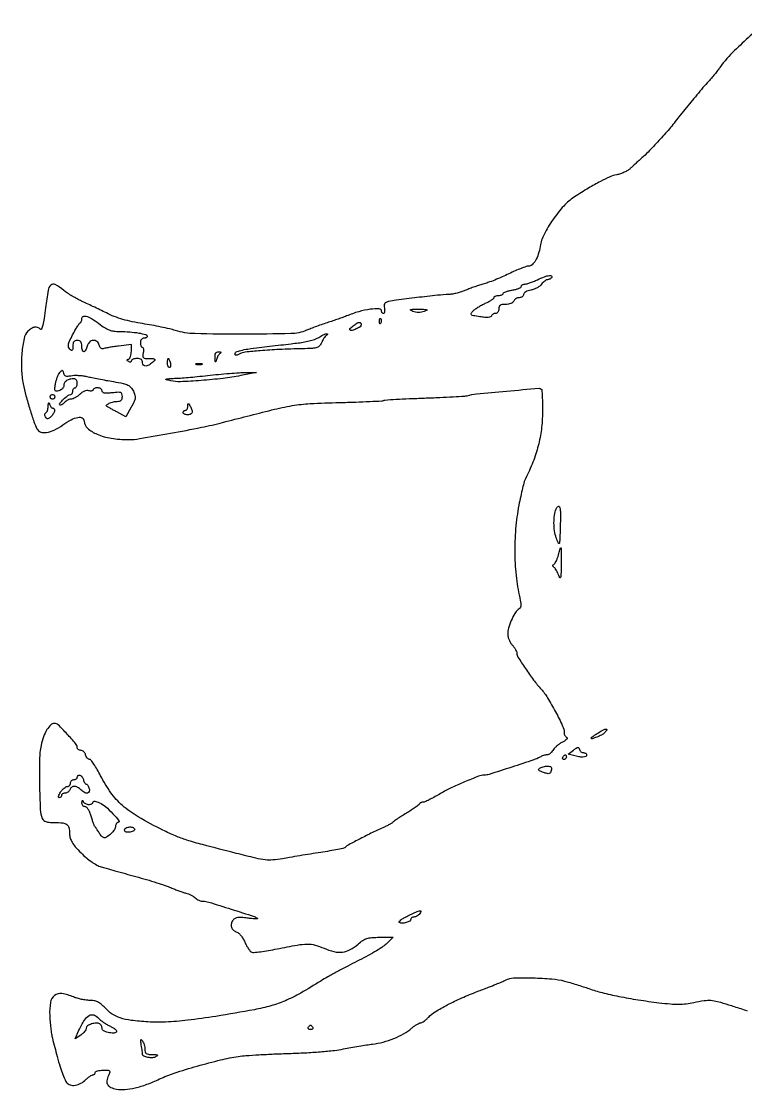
# Model space of a CAD drawing. Extents: x 0 to 643, y 0 to 622.
# Drawn here: x 0.2 to 321.5, y 0.4 to 474.7 of the extents above; entities that cross this region are included whole.
import ezdxf

# ---------------------------------------------------------------- set-up
doc = ezdxf.new("R2010")
doc.units = 0

msp = doc.modelspace()

# ---------------------------------------------------------------- linework, layer by layer
msp.add_lwpolyline([(330.581624, 474.5338, 0.008441), (316.635836, 461.761617, 0.049928), (310.171308, 454.280662, -0.011109), (309.109146, 452.839336, -0.006522), (307.778255, 451.160653, -0.006521), (306.403084, 449.516117, -0.011041), (305.203739, 448.180126, 0.014119), (302.620744, 445.266969, 0.001807), (297.275029, 438.836585, 0.00169), (291.95643, 432.347019, 0.016171), (289.78836, 429.5, -0.02816), (287.740514, 426.940501, -0.003651), (283.026414, 421.761132, -0.003988), (278.239857, 416.660894, -0.022579), (275.548634, 414.082501, 0.002901), (274.256758, 412.938784, 0.002027), (272.812813, 411.63483, 0.002044), (271.438805, 410.37357, 0.00425), (270.379673, 409.376494, -0.054172), (269.255731, 408.51229, -0.02785), (267.688129, 407.672989, -0.027313), (265.960298, 406.980324, -0.036897), (264.331039, 406.559273, 0.058779), (261.380157, 405.657573, 0.017274), (257.105873, 403.600618, 0.014809), (251.839283, 400.636085, 0.008258), (245.598094, 396.733426, 0.063913), (240.855813, 392.714784, 0.033272), (236.011446, 386.645606, 0.033206), (232.102567, 380.135379, 0.079753), (230.363612, 374.801819, -0.036661), (229.543003, 371.285888, -0.0585), (228.287735, 368.470831, -0.076686), (226.763907, 366.622218, -0.184123), (225.131511, 366, 0.084823), (224.138539, 365.830325, 0.008886), (221.919114, 365.004405, 0.010808), (219.295604, 363.908654, 0.008462), (216.496521, 362.610739, -0.009386), (213.48803, 361.222466, -0.007759), (210.233353, 359.853893, -0.007849), (207.208332, 358.69161, -0.020753), (205, 357.985116, 0.010221), (203.021805, 357.39787, 0.00694), (200.79375, 356.652349, 0.006995), (198.66173, 355.87225, 0.013904), (197, 355.184207, -0.02701), (195.40528, 354.572341, -0.017377), (193.5, 354.029406, -0.017468), (191.593043, 353.62709, -0.031148), (190, 353.44999, 0.014151), (184.83471, 353.052831, 0.002877), (175.70956, 352.037687, 0.002078), (166.47789, 350.917978, 0.028517), (163.158535, 350.307523, 0.049437), (162.022091, 349.908475, 0.141719), (161.398082, 349.363332, 0.141636), (161.161235, 348.569031, 0.049358), (161.269863, 347.368636, -0.033521), (161.381038, 346.460889, -0.056472), (161.336633, 345.695787, -0.081265), (161.156989, 345.176355, -0.275588), (160.861328, 345, -0.11535), (160.532778, 345.076819, -0.100434), (160.253015, 345.29375, -0.093418), (160.065246, 345.618122, -0.084813), (160, 346, 0.407231), (158.958471, 347.066723, 0.039726), (154.99694, 346.846588, 0.036096), (149.871287, 345.769721, 0.02821), (144.5, 343.895951, -0.011576), (143.364607, 343.457005, -0.002335), (141.325, 342.733036, -0.002463), (138.943761, 341.913444, -0.002301), (136.5, 341.098296, 0.004457), (133.925381, 340.227145, 0.0035), (131.149605, 339.238426, 0.003539), (128.581293, 338.282654, 0.008691), (126.711422, 337.534241, -0.093825), (119.755564, 336.044376, -0.005669), (98.314864, 335.77504, -0.006776), (77.149878, 336.035949, -0.068921), (68.5, 337.462971, 0.017917), (65.937347, 338.159251, 0.006134), (62.178125, 338.988843, 0.006088), (58.003783, 339.803594, 0.006998), (54, 340.47681, -0.014239), (49.347933, 341.328473, -0.019231), (45.202078, 342.378258, -0.020792), (41.428999, 343.662362, -0.022956), (37.901129, 345.218891, 0.002258), (35.052428, 346.619318, 0.001766), (31.947845, 348.114628, 0.001785), (29.047982, 349.486044, 0.004367), (26.901129, 350.469206, -0.018685), (24.962997, 351.424827, -0.01177), (22.771215, 352.676816, -0.011815), (20.670839, 354.01173, -0.021177), (19.022156, 355.219206, 0.037604), (15.176185, 357.84648, 0.332803), (13.257797, 357.618257, 0.163136), (12.021365, 355.280048, 0.010345), (10.905218, 347.48966, -0.006569), (10.27432, 342.836092, -0.022288), (9.688527, 339.830016, -0.036524), (9.13308, 338.096262, -0.537614), (8.61034, 337.98966, 0.105792), (7.400809, 338.772803, 0.131943), (6.073993, 338.907846, 0.105433), (4.633835, 338.347555, 0.051114), (3.094142, 337.094142, 0.145846), (1.378363, 333.921451, 0.029333), (0.424747, 327.501016, 0.031137), (0.232126, 320.246951, 0.041198), (1.01013, 313.687384, 0.014799), (2.243785, 308.418554, 0.009552), (3.968263, 302.391953, 0.00871), (5.770538, 296.865081, 0.03971), (7.123631, 293.768993, 0.191238), (8.7915, 292.359921, 0.11897), (11.376919, 292.135079, 0.078344), (14.732115, 293.196718, 0.038828), (18.57078, 295.5, -0.030924), (22.301492, 297.81939, -0.078038), (25.308712, 298.878537, -0.16793), (27.203616, 298.59238, -0.27384), (28.033269, 297.25, 0.210369), (29.519015, 294.041786, 0.081312), (33.762948, 291.380233, 0.060714), (40.065348, 289.591174, 0.038848), (47.662668, 289, 0.041888), (52.724556, 289.424806, 0.003114), (66.3915, 291.822653, 0.004682), (80.105452, 294.449784, 0.01365), (89.5, 296.609207, -0.001858), (111.311932, 302.167483, -0.019088), (120.41465, 304.085119, -0.029079), (128.301718, 304.966727, -0.00723), (141.285125, 305.469638, 0.002162), (148.538563, 305.677005, 0.0034), (154.767216, 305.924445, 0.000913), (160.188185, 306.186649, 0.126523), (160.802492, 306.377933, -0.123413), (161.4135, 306.572302, -0.001022), (166.45516, 306.876983, -0.003567), (172.263351, 307.174506, -0.00228), (179.017366, 307.441332, 0.002003), (185.825105, 307.70651, 0.002946), (191.805101, 307.998746, 0.001386), (196.891218, 308.291483, 0.05462), (198, 308.481123, -0.044872), (202.079276, 309.260759, -0.002316), (215.437225, 310.527215, -0.000635), (229.884017, 311.81092, -0.222188), (230.88579, 311.445338, -0.18058), (231.129124, 310.909533, -0.004449), (231.293958, 308.16976, -0.00907), (231.40174, 304.910076, -0.005983), (231.41279, 301.160039, -0.029004), (230.900901, 293.532551, -0.0318), (229.511247, 286.251062, -0.031002), (227.170106, 279.045332, -0.025111), (223.807926, 271.642831, 0.053756), (223.336802, 270.42506, 0.005448), (222.565472, 267.41477, 0.006771), (221.731705, 263.795143, 0.005345), (220.924598, 259.857373, 0.027939), (219.496763, 249.393077, 0.023804), (219.138612, 238.256363, 0.024168), (219.835009, 227.35187, 0.032317), (221.577607, 217.593678, -0.034185), (221.829495, 216.152096, -0.081522), (221.766624, 215.070167, -0.102207), (221.381525, 214.217993, -0.077978), (220.657069, 213.491193, 0.102372), (219.105539, 211.776179, 0.032736), (217.552986, 208.688554, 0.033371), (216.376899, 205.296447, 0.066856), (216, 202.490305, 0.063203), (216.144922, 201.3484, 0.037084), (216.5875, 200.041858, 0.036514), (217.234288, 198.780267, 0.050867), (218, 197.769625, -0.028652), (218.765428, 196.847363, -0.029485), (219.4125, 195.852131, -0.030853), (219.866155, 194.926873, -0.098863), (220, 194.256569, 0.141027), (220.529022, 192.41827, 0.007837), (223.812522, 187.363551, 0.01316), (227.474048, 182.213832, 0.022711), (230.819275, 178.159111, -0.047393), (233.660319, 174.34736, -0.014741), (237.18984, 168.129908, -0.011313), (240.351377, 161.815723, -0.110847), (241, 158.925912, 0.06601), (241.093363, 158.221812, 0.064262), (241.367188, 157.559443, 0.069567), (241.772025, 157.037023, 0.112202), (242.25, 156.744531, -0.373739), (242.430936, 156.43557, -0.143349), (242.186833, 155.955381, -0.059541), (241.430844, 155.322752, -0.024774), (240.279644, 154.650848, 0.030706), (238.968677, 153.864714, 0.026375), (237.692475, 152.885857, 0.027243), (236.627546, 151.870635, 0.065951), (235.994461, 150.98965, -0.052729), (235.477431, 150.228625, -0.051245), (234.80815, 149.58446, -0.055614), (234.095015, 149.144516, -0.110863), (233.451247, 149, 0.051141), (232.760989, 148.929214, 0.024465), (231.897061, 148.705573, 0.023956), (231.009557, 148.38148, 0.031378), (230.236431, 147.997696, -0.050071), (227.524841, 146.775561, -0.002241), (217.766621, 143.553668, -0.001592), (207.723459, 140.322851, -0.077166), (205.643998, 140, 0.092508), (203.043861, 139.514779, 0.008013), (196.770587, 136.972647, 0.011524), (190.353347, 134.075412, 0.023726), (185.504695, 131.460665, -0.009205), (183.209093, 130.135283, -0.012114), (181.065317, 129.01657, -0.009642), (179.248364, 128.16682, -0.104926), (178.462179, 128, 0.056255), (177.941941, 127.941282, 0.056689), (177.449307, 127.768105, 0.06233), (177.056017, 127.512791, 0.118288), (176.833333, 127.210572, -0.132886), (176.48632, 126.766904, -0.006655), (174.982292, 125.67144, -0.010311), (173.131334, 124.417129, -0.007247), (171, 123.079533, 0.004528), (168.856631, 121.750576, 0.006348), (166.96875, 120.522396, 0.003953), (165.407485, 119.460296, 0.081473), (165, 119.066858, -0.09865), (164.612173, 118.717132, -0.008895), (163.471875, 118.065253, -0.011283), (162.068447, 117.33644, -0.008581), (160.5, 116.599486, 0.007876), (155.313276, 114.171367, 0.006672), (149.908416, 111.446703, 0.002752), (144.888823, 108.796453, 0.119118), (144, 108.003582, -0.187552), (143.505087, 107.668813, -0.003944), (140.5625, 107.023014, -0.008599), (137.060302, 106.346001, -0.005619), (133, 105.680248, 0.001519), (128.503768, 104.980825, 0.001224), (123.675, 104.20252, 0.001236), (119.218613, 103.461723, 0.003174), (116, 102.897469, -0.024556), (111.776553, 102.341905, -0.04942), (108.420134, 102.399198, -0.029339), (104.174993, 103.147533, -0.004086), (95.5, 105.282593, -0.001679), (80.575573, 109.138751, -0.0126), (73.561181, 111.166438, -0.023357), (68.53756, 113.019062, -0.015579), (62.964761, 115.582765, -0.016892), (52.074967, 121.476947, -0.0472), (45.036198, 126.546932, -0.057958), (39.910098, 132.200983, -0.037651), (35.329299, 139.75, 0.012353), (33.830173, 142.528059, 0.018464), (32.373174, 144.870313, 0.013753), (31.0763, 146.683428, 0.234773), (30.439252, 147, -0.14461), (29.939161, 147.147726, -0.07099), (29.433887, 147.5875, -0.061266), (28.999869, 148.235056, -0.053128), (28.710251, 149, 0.070024), (28.391003, 149.764455, 0.069688), (27.872748, 150.4125, 0.075597), (27.241886, 150.849832, 0.114309), (26.59362, 151, -0.076497), (25.981788, 151.094158, -0.087178), (25.456462, 151.367188, -0.097278), (25.09778, 151.773167, -0.125128), (24.960295, 152.25, 0.170033), (24.269451, 154.038587, 0.011025), (20.509452, 158.261366, 0.01021), (16.551752, 162.343209, 0.197619), (14.954886, 163, 0.191724), (13.237882, 162.316493, 0.066027), (11.52345, 160.201741, 0.052105), (10.016495, 157.043934, 0.034105), (8.928189, 153.15631, 0.046509), (8.244822, 147.070412, 0.009011), (8.235459, 135.993366, 0.006789), (8.57959, 124.807105, 0.08783), (9.484888, 120.75, 0.121179), (10.09471, 119.923958, 0.094325), (11.074679, 119.381471, 0.059554), (12.577316, 119.079181, 0.019067), (14.856989, 118.984687, -0.022666), (18.571483, 118.803941, -0.136692), (20.357579, 118.120116, -0.181985), (21.263007, 116.718103, -0.047012), (21.589196, 114, 0.06134), (21.887641, 111.998305, 0.067025), (22.660413, 110.192637, 0.046719), (24.124265, 108.191673, 0.014348), (26.687841, 105.460011, 0.020898), (29.018291, 103.303525, 0.024714), (31.398255, 101.473762, 0.027125), (33.655474, 100.084307, 0.053643), (35.598645, 99.284735, 0.002279), (37.799939, 98.655031, 0.000456), (41.732102, 97.553425, 0.000482), (46.311128, 96.279858, 0.00045), (51, 94.985147, -0.004908), (55.696097, 93.64326, -0.005127), (60.296875, 92.228137, -0.004937), (64.246314, 90.925788, -0.02246), (66.5, 90.043066, 0.009935), (68.227787, 89.315917, 0.007997), (70.112271, 88.601229, 0.008097), (71.874794, 87.996924, 0.020445), (73.180073, 87.631141, -0.034289), (74.315979, 87.278652, -0.025623), (75.513058, 86.743093, -0.026136), (76.593201, 86.118644, -0.052289), (77.358644, 85.498499, 0.056155), (78.078086, 84.924753, 0.038803), (79.001075, 84.440184, 0.039121), (79.974755, 84.109198, 0.06245), (80.845623, 84, -0.074901), (83.296091, 83.630846, -0.00221), (93.268805, 80.508024, -0.0016), (103.447385, 77.235352, -0.111101), (104.981868, 76.324732, -0.675371), (104.924547, 76.178719, -0.013805), (103.84602, 76.199114, -0.014156), (102.333633, 76.312491, -0.007187), (100.438485, 76.536221, 0.015106), (97.839813, 76.801357, 0.054004), (96.17297, 76.740596, 0.086555), (95.007648, 76.358273, 0.0974), (94.094742, 75.614157, 0.119224), (93.355979, 74.105639, 0.133349), (93.431951, 72.492636, 0.133201), (94.313566, 71.138278, 0.118838), (95.795991, 70.343099, -0.125757), (96.599363, 69.897957, -0.03655), (97.563059, 68.84581, -0.03423), (98.51315, 67.457205, -0.030707), (99.303687, 65.901763, 0.022791), (100.066251, 64.340702, 0.026564), (100.933355, 62.936173, 0.027016), (101.780698, 61.844888, 0.123154), (102.433647, 61.387089, 0.117329), (103.403239, 61.257548, 0.007218), (106.315457, 61.594556, 0.010405), (109.80318, 62.123293, 0.007502), (113.670903, 62.852165, -0.00611), (122.615011, 64.563472, -0.041089), (127.109894, 64.9904, -0.070532), (130.529435, 64.549367, -0.038926), (134.5, 63.113884, 0.048321), (138.86569, 61.627517, 0.088334), (142.610294, 61.419935, 0.09263), (146.07618, 62.513224, 0.057623), (149.591691, 64.946362, -0.029765), (151.728309, 66.608098, -0.073129), (153.510283, 67.481033, -0.06124), (155.652968, 67.886863, -0.016216), (159.140551, 68), (165.211511, 68), (161.991652, 64.992202, -0.042714), (160.136157, 63.534269, -0.010858), (156.887082, 61.50227, -0.01099), (153.061073, 59.335959, -0.010923), (149.135897, 57.335298, 0.006893), (144.971226, 55.254682, 0.005099), (140.42117, 52.843495, 0.005154), (136.169227, 50.477372, 0.011531), (133, 48.572586, -0.011365), (124.133818, 43.239786, -0.027702), (117.315137, 39.832679, -0.033002), (110.921997, 37.556688, -0.023947), (103.560718, 35.847462, -0.004732), (86.515798, 32.907536, -0.011618), (73.923851, 31.15742, -0.01562), (64.186653, 30.341195, -0.030105), (56.364389, 30.402197, -0.014306), (48.885063, 31.126952, -0.047615), (44.07244, 32.205005, -0.067574), (40.512629, 33.926652, -0.056744), (37.300983, 36.625094, 0.027031), (35.548452, 38.28446, 0.060652), (34.021314, 39.291325, 0.069434), (32.4337, 39.822902, 0.046145), (30.518864, 40, -0.032917), (28.887321, 40.107527, -0.018633), (26.933735, 40.440625, -0.01854), (24.981006, 40.92516, -0.028879), (23.345757, 41.5, 0.058882), (18.175099, 42.976495, 0.207538), (14.898346, 42.144181, 0.190851), (13.09361, 39.103291, 0.049414), (12.747205, 33.308124, 0.010975), (12.911905, 30.61124, 0.009012), (13.20277, 27.74028, 0.009126), (13.565874, 25.111248, 0.023726), (13.950924, 23.240017, 0.002266), (16.085418, 15.048829, 0.010899), (17.422993, 10.418973, 0.018315), (18.589313, 7.11835, 0.019829), (19.966752, 4, 0.172038), (21.353056, 2.643708, 0.122513), (23.505245, 2.230015, 0.097786), (26.01648, 2.868193, 0.076045), (28.354357, 4.452603, -0.015873), (29.476284, 5.428039, -0.020155), (30.574233, 6.251702, -0.018573), (31.528816, 6.858419, -0.133034), (32.051522, 7, 0.104576), (32.413426, 7.07653, 0.099084), (32.721385, 7.29375, 0.096548), (32.927782, 7.61828, 0.093764), (33, 8, -0.27681), (33.231209, 8.38563, -0.052718), (34.021827, 8.70625, -0.04282), (35.145676, 8.927451, -0.027195), (36.478561, 9, -0.011705), (38.65303, 8.949088, -0.190419), (39.306733, 8.654687, -0.281984), (39.440791, 8.059713, -0.024867), (38.847102, 6.56377, 0.069366), (38.164345, 4.267563, 0.171947), (38.491237, 2.568375, 0.158395), (39.847381, 1.364489, 0.056653), (42.349805, 0.594155, 0.068582), (46.059938, 0.414083, 0.035514), (50.651183, 1.152421, 0.030856), (55.86733, 2.721145, 0.021917), (61.5, 5.087069, -0.031133), (68.040782, 7.693773, -0.009675), (78.16099, 10.798208, -0.009969), (88.6019, 13.557343, -0.023569), (96.5, 15.086865, -0.017366), (99.837132, 15.453517, -0.003801), (105.601566, 15.840898, -0.003953), (112.279084, 16.18572, -0.003785), (119.058524, 16.430676, 0.006903), (125.943814, 16.72245, 0.006553), (132.938915, 17.207724, 0.006522), (139.112939, 17.798598, 0.022892), (143.058524, 18.412005, -0.004816), (146.309655, 19.03853, -0.003525), (149.929691, 19.673712, -0.003561), (153.367399, 20.226805, -0.007871), (156, 20.588828, 0.035222), (160.714299, 21.501993, 0.031092), (165.460617, 23.095498, 0.031974), (169.810327, 25.196649, 0.045898), (173.326725, 27.631669, -0.018367), (174.494992, 28.539601, -0.021543), (175.667749, 29.309378, -0.021078), (176.701258, 29.868122, -0.110128), (177.326725, 30.017277, 0.126224), (177.93132, 30.181901, 0.026023), (178.869222, 30.781743, 0.025832), (179.91373, 31.613832, 0.021814), (180.930202, 32.595453, -0.065713), (183.833597, 34.944956, -0.01632), (189.162471, 37.971114, -0.01619), (195.619491, 41.101775, -0.014534), (202.5, 43.930104, 0.001609), (207.479392, 45.828047, 0.004835), (210.86174, 47.167434, 0.006973), (213.326583, 48.211483, 0.013995), (215.236431, 49.116671, -0.112694), (218.567845, 49.953654, -0.010622), (227.052238, 49.957567, -0.014198), (235.611417, 49.53633, -0.046231), (241.20121, 48.577009, -0.006288), (243.626814, 47.892798, -0.003523), (246.559105, 47.003194, -0.003514), (249.50978, 46.062464, -0.005717), (252, 45.217583, 0.023236), (257.820784, 43.467501, 0.011741), (265.294361, 41.779619, 0.010693), (273.863628, 40.244563, 0.008724), (283.092338, 38.958876, 0.009218), (288.188723, 38.434454, 0.022902), (291.935009, 38.290873, 0.028269), (295.176081, 38.498623, 0.023303), (298.592338, 39.074962, -0.015773), (303.098245, 39.905076, -0.05403), (306.069149, 40.031975, -0.050043), (309.113596, 39.524189, -0.012185), (314, 38.067931, 0.000348), (316.47845, 37.264949, 0.000215), (319.39255, 36.32445, 0.000216), (322.271969, 35.397884, 0.000389)], format="xyb")
for points in [[(235.5, 361, -0.076663), (235.17337, 360.617366, -0.053287), (234.705073, 360.29375, -0.0529), (234.174318, 360.074016, -0.071828), (233.661742, 360, 0.119436), (233.09315, 359.862213, 0.042125), (232.377468, 359.413824, 0.038912), (231.643703, 358.768084, 0.03672), (231.003249, 358.004508, -0.073372), (230.216738, 357.195023, -0.03703), (229.02324, 356.414301, -0.035778), (227.644713, 355.775841, -0.044219), (226.28249, 355.393217, 0.037555), (225.010158, 355.054041, 0.053208), (223.951783, 354.553307, 0.066001), (223.232442, 353.971559, 0.192047), (223, 353.388709, -0.135241), (222.854092, 352.859137, -0.100379), (222.443928, 352.407933, -0.086876), (221.8304, 352.104264, -0.071694), (221.106989, 352, 0.07271), (220.340293, 351.887915, 0.064008), (219.600966, 351.559375, 0.066864), (218.999607, 351.073537, 0.098143), (218.638374, 350.5, -0.136118), (218.195612, 349.901561, -0.067387), (217.373225, 349.421176, -0.056447), (216.28116, 349.105577, -0.042163), (215.031385, 349, 0.030056), (213.510297, 348.908482, 0.116275), (212.628923, 348.585059, 0.167013), (212.160553, 347.977335, 0.081591), (212, 347, -0.069108), (211.89384, 346.235587, -0.085282), (211.583854, 345.5875, -0.099962), (211.123562, 345.154169, -0.139896), (210.583333, 345, 0.071578), (210.01452, 344.918151, 0.066335), (209.475686, 344.67862, 0.070331), (209.047289, 344.324179, 0.104733), (208.80198, 343.905939, -0.238704), (208.359583, 343.467936, -0.059546), (207.330169, 343.266952, -0.040051), (205.78851, 343.276504, -0.01565), (203.672656, 343.52638, -0.006808), (200.731503, 344.008463, -0.120605), (199.85768, 344.39464, -0.373769), (199.743851, 344.9584, -0.054908), (200.483648, 345.981931, -0.049839), (201.357892, 346.773226, -0.01726), (202.76273, 347.737473, -0.016951), (204.394025, 348.700103, -0.018897), (206.029638, 349.513365, 0.016587), (207.550721, 350.260939, 0.024145), (208.833706, 351.02696, 0.02149), (209.795413, 351.727434, 0.228432), (210, 352.151874, -0.217184), (210.147927, 352.476367, -0.078729), (210.5875, 352.750863, -0.059865), (211.234224, 352.937874, -0.040497), (212, 353, 0.041684), (212.765721, 353.063948, 0.061224), (213.4125, 353.256206, 0.080461), (213.851353, 353.538618, 0.212727), (214, 353.872192, -0.277998), (214.226587, 354.248231, -0.031218), (215.175, 354.676067, -0.030734), (216.467237, 355.075675, -0.019977), (218, 355.384009, 0.022653), (219.532563, 355.700843, 0.034344), (220.825, 356.126024, 0.037096), (221.759462, 356.589751, 0.264949), (222, 357.011818, -0.139483), (222.107209, 357.388649, -0.100004), (222.408546, 357.709721, -0.085424), (222.859232, 357.925936, -0.069331), (223.390796, 358, 0.071182), (224.181748, 358.113176, 0.01177), (225.653562, 358.581049, 0.012721), (227.369866, 359.220742, 0.010943), (229.140796, 359.978038, -0.015031), (232.317464, 361.305853, -0.051675), (234.472719, 361.885204, -0.201086), (235.370593, 361.667822, -0.390729)], [(178.914318, 345.892492, -0.044348), (177.663221, 345.55521, -0.04448), (176.37351, 345.444295, -0.045192), (175.104381, 345.563223, -0.049177), (173.914318, 345.908053, -0.032736), (172.846672, 346.41821, -0.640411), (172.868533, 346.692203, -0.084935), (173.6895, 346.843718, -0.004038), (176.5, 346.857666, -0.003389), (179.407791, 346.828904, -0.091161), (180.161543, 346.677296, -0.654999), (180.169496, 346.418536, -0.022452)], [(34.567943, 340.5, 0.020808), (37.128319, 338.70913, 0.051619), (39.170451, 337.683062, 0.057835), (41.235701, 337.162493, 0.032266), (43.826596, 336.988994, -0.017953), (48.276155, 336.818681, -0.024567), (52.254415, 336.325724, -0.019905), (55.395571, 335.648939, -0.342184), (56, 334.869158, -0.168478), (55.885005, 334.537567, -0.09478), (55.559375, 334.255315, -0.07549), (55.073773, 334.064467, -0.056002), (54.5, 334, 0.130775), (53.924246, 333.846791, 0.10214), (53.4375, 333.416667, 0.08892), (53.111864, 332.769411, 0.072314), (53, 332, 0.041148), (53.063125, 331.234254, 0.060614), (53.253015, 330.5875, 0.079691), (53.531854, 330.14833, 0.214723), (53.861328, 330, -0.285831), (54.156008, 329.816555, -0.076393), (54.329256, 329.265625, -0.053628), (54.365641, 328.458177, -0.031701), (54.244751, 327.5, 0.037947), (54.08422, 326.085743, 0.219127), (54.365959, 325.408571, 0.167165), (55.124068, 325.075617, 0.020643), (56.954851, 325, -0.011569), (58.670114, 324.960308, -0.141998), (59.283802, 324.751214, -0.398708), (59.36168, 324.370005, -0.058573), (58.821429, 323.694046, -0.04629), (57.036831, 322.230146, -0.114977), (55.468527, 321.629903, -0.233198), (54.442349, 321.971815, -0.20036), (54, 323.031385, 0.078529), (53.855419, 323.94627, 0.148652), (53.432518, 324.553138, 0.122443), (52.675953, 324.894059, 0.044954), (51.5, 325, 0.040452), (50.542777, 324.922429, 0.059813), (49.734375, 324.688914, 0.078662), (49.184873, 324.346169, 0.217355), (49, 323.940983, -0.140143), (48.902322, 323.599333, -0.191232), (48.647281, 323.411045, -0.138155), (48.259019, 323.417461, -0.065714), (47.799254, 323.624068, -0.027962), (47.232328, 324.019867, -0.230298), (47.098508, 324.294994, -0.280749), (47.242948, 324.531958, -0.038577), (47.799254, 324.766418, 0.175232), (48.260807, 325.131104, 0.054709), (48.647281, 325.939711, 0.047098), (48.911612, 327.008661, 0.03709), (49, 328.198557), (49, 331.230447), (43.343229, 330.52368, 0.005005), (41.088479, 330.219017, 0.006164), (38.992166, 329.887928, 0.005163), (37.240202, 329.570393, 0.044225), (36.47465, 329.351899, -0.168569), (35.971033, 329.335571, -0.109569), (35.460832, 329.627596, -0.085067), (35.020668, 330.191304, -0.059431), (34.725041, 330.943442, 0.158339), (33.718004, 332.515083, 0.194946), (32.06834, 333.028665, 0.177439), (30.406435, 332.257466, 0.135622), (29.410644, 330.5, -0.031538), (29.105107, 329.542749, -0.043524), (28.705595, 328.734375, -0.050787), (28.277325, 328.168069, -0.208396), (27.891592, 328, -0.244542), (27.549469, 328.17797, -0.067322), (27.261905, 328.734375, -0.051811), (27.064983, 329.54241, -0.033892), (27, 330.5, 0.044917), (26.893532, 331.682766, 0.124434), (26.55, 332.4375, 0.149477), (25.935258, 332.857434, 0.07578), (25, 333, 0.076152), (24.060942, 332.856143, 0.151046), (23.446895, 332.432572, 0.123982), (23.105152, 331.668169, 0.043455), (23, 330.460573, -0.016014), (22.957099, 329.12141, -0.186589), (22.741342, 328.654643, -0.350681), (22.364348, 328.618981, -0.042804), (21.664606, 329.168592, -0.134535), (21.119041, 330.054505, -0.120756), (21.071329, 331.134257, -0.05852), (21.583025, 332.714812, -0.010953), (22.914606, 335.458018, -0.008453), (23.95961, 337.413812, -0.011934), (24.960853, 339.116834, -0.008187), (25.846278, 340.492968, -0.142061), (26.25, 340.833333, 0.12921), (26.537453, 341.063522, 0.058488), (26.779688, 341.484896, 0.052342), (26.944374, 342.016711, 0.048968), (27, 342.583333, -0.268606), (27.610096, 343.637065, -0.200051), (28.971377, 343.809857, -0.074549), (31.310636, 342.772346, -0.021427)], [(159.683114, 340.8125, -0.054073), (159.461564, 340.395823, -0.470617), (159.279315, 340.37858, -0.168741), (159.137993, 340.670344, -0.018894), (159.078947, 341.416667, -0.028489), (159.089945, 342.112848, -0.077125), (159.200665, 342.592839, -0.208169), (159.385309, 342.77538, -0.296942), (159.604167, 342.729167, -0.126455), (159.797407, 342.402231, -0.060344), (159.876576, 341.916927, -0.05415), (159.839148, 341.359369, -0.051402)], [(151, 339.967776, -0.249903), (150.533239, 339.092212, -0.041285), (148.804535, 338.128136, -0.04123), (146.945425, 337.46256, -0.258622), (146.001572, 337.698321, -0.426466), (145.993521, 338.288454, -0.027704), (147.420588, 339.547229, -0.030963), (149.066293, 340.686503, -0.136746), (150.19113, 341, -0.126778), (150.499606, 340.920506, -0.100765), (150.762394, 340.696784, -0.089733), (150.939048, 340.362124, -0.076826)], [(135.47233, 335.234687, 0.071999), (135.005003, 334.786577, 0.021574), (134.430819, 333.981439, 0.021142), (133.856863, 333.010948, 0.021447), (133.369873, 332, -0.079531), (132.483769, 330.601463, -0.136582), (131.334495, 329.855328, -0.063352), (129.369808, 329.502261, -0.007372), (124.897542, 329.338821, 0.005497), (114.620541, 329.001834, 0.009743), (106.160387, 328.465944, 0.008187), (99.539568, 327.807542, 0.094254), (97.055685, 327.029802, -0.020676), (96.008892, 326.524076, -0.13108), (95.429244, 326.437636, -0.275524), (95.113198, 326.678068, -0.095979), (95, 327.262336, -0.311715), (95.4776, 327.953985, -0.031077), (97.505474, 328.581246, -0.023276), (100.724309, 329.204657, -0.006712), (105.75, 329.868557, 0.000113), (110.35295, 330.414906, 0.000091), (115.295611, 331.00362, 0.000092), (119.857009, 331.548616, 0.000237), (123.149953, 331.944257, 0.017883), (125.866166, 332.370932, 0.018203), (128.528732, 332.988666, 0.01831), (130.797299, 333.692882, 0.068458), (132.122459, 334.37322, -0.019286), (133.087023, 334.99481, -0.021384), (134.064589, 335.517635, -0.02134), (134.929848, 335.88927, -0.09476), (135.472506, 335.984687, -0.048859), (135.883392, 335.938249, -0.353976), (135.999841, 335.794303, -0.215276), (135.900903, 335.575295, -0.025441)], [(88.365682, 327.234687, 0.078969), (87.894871, 326.811344, 0.035575), (87.417789, 326.128314, 0.034086), (87.00652, 325.319559, 0.039387), (86.731684, 324.5, -0.012082), (86.467147, 323.540397, -0.599795), (86.313563, 323.509727, -0.157827), (86.189723, 323.824996, -0.004766), (86.116001, 325.25, -0.035092), (86.152386, 326.549181, -0.110555), (86.423636, 327.372195, -0.160284), (86.948522, 327.827332, -0.101656), (87.75, 327.984687, -0.027028), (88.452129, 327.940541, -0.194031), (88.744274, 327.78089, -0.374523), (88.737428, 327.547645, -0.062581)], [(66.289749, 323, -0.040966), (66.424365, 322.233678, -0.070464), (66.392877, 321.5875, -0.106581), (66.210205, 321.157535, -0.24384), (65.90638, 321, -0.206609), (65.559898, 321.149557, -0.082769), (65.266249, 321.5875, -0.063112), (65.066544, 322.234359, -0.043375), (65, 323, -0.018041), (65.027671, 323.766644, -0.029316), (65.112615, 324.4125, -0.029396), (65.233718, 324.890445, -0.326917), (65.383369, 325, -0.269386), (65.560437, 324.897136, -0.023188), (65.807757, 324.4125, -0.025621), (66.061542, 323.766387, -0.016817)], [(80.25, 322.337719, -0.057986), (79.679992, 322.181385, -0.037979), (79, 322.12966, -0.037979), (78.320008, 322.181385, -0.057986), (77.75, 322.337719, -0.174857), (77.540618, 322.525001, -0.447206), (77.601562, 322.693942, -0.078554), (78.10856, 322.810911, -0.017491), (79, 322.842105, -0.017491), (79.89144, 322.810911, -0.078554), (80.398438, 322.693942, -0.447206), (80.459382, 322.525001, -0.174857)], [(22.139054, 317.377811, -0.043198), (23.567043, 317.537049, -0.019323), (25.45868, 317.510697, -0.018959), (27.469211, 317.32828, -0.024409), (29.295269, 317.001263, 0.006558), (31.419746, 316.54201, 0.002333), (34.467105, 315.939765, 0.002315), (37.818462, 315.309751, 0.002728), (40.997002, 314.74535, -0.009352), (45.345706, 313.913598, -0.058236), (47.492765, 313.19248, -0.104957), (48.817082, 312.186741, -0.066395), (49.883142, 310.557943, -0.039131), (50.570121, 308.780001, -0.105878), (50.677, 307.438905, -0.077597), (50.234283, 305.935193, -0.014693), (48.934102, 303.379369), (46.595925, 299.099133), (42.547963, 301.278451, -0.001278), (40.962966, 302.137003, -0.001786), (39.550721, 302.913207, -0.001069), (38.364758, 303.573883, -0.023569), (38.02896, 303.783258, -0.498063), (38.00525, 304.348241, -0.063138), (39.212681, 305.109343, -0.045889), (41.023134, 305.75918, -0.061601), (42.75, 305.984687, 0.056827), (43.796497, 306.111232, 0.132703), (44.484125, 306.484863, 0.138709), (44.871779, 307.141145, 0.06456), (45, 308.130052, 0.077824), (44.819743, 309.28115, 0.232566), (44.281375, 309.838948, 0.10417), (43.162561, 309.994927, 0.010793), (40.5, 309.75289, -0.014025), (38.28148, 309.565665, -0.061856), (36.974821, 309.653881, -0.138158), (36.271483, 310.007218, -0.210707), (36, 310.622837, 0.143729), (35.845851, 311.148007, 0.099519), (35.4125, 311.595458, 0.083964), (34.764505, 311.896957, 0.067089), (34, 312, 0.043375), (33.234359, 311.933456, 0.063112), (32.5875, 311.733751, 0.082769), (32.149557, 311.440102, 0.206609), (32, 311.09362, -0.233882), (31.848905, 310.788273, -0.110775), (31.439658, 310.600021, -0.073653), (30.823253, 310.560862, -0.043072), (30.092454, 310.686074, 0.098367), (29.178309, 310.74069, 0.06075), (28.133555, 310.465246, 0.054504), (27.068223, 309.899703, 0.047152), (26.092454, 309.092454, -0.033708), (25.1758, 308.29171, -0.032941), (24.153051, 307.614658, -0.034766), (23.176995, 307.143895, -0.09526), (22.428571, 307, 0.077071), (21.71514, 306.889373, 0.038247), (20.864137, 306.545387, 0.036802), (20.017627, 306.044661, 0.044446), (19.309524, 305.452381, -0.028402), (18.682846, 304.893123, -0.044499), (18.080134, 304.495759, -0.055558), (17.580937, 304.29467, -0.270668), (17.297619, 304.369048, -0.389898), (17.266515, 305.111614, -0.022848), (18.941475, 306.919096, -0.026113), (20.823455, 308.58823, -0.169938), (22, 309, 0.148195), (22.381354, 309.115568, 0.098894), (22.70625, 309.440625, 0.082425), (22.925306, 309.926543, 0.064853), (23, 310.5, -0.064853), (23.074694, 311.073457, -0.082425), (23.29375, 311.559375, -0.098894), (23.618646, 311.884432, -0.148195), (24, 312, 0.191087), (24.381882, 312.151477, 0.088204), (24.70625, 312.5875, 0.068025), (24.926307, 313.234582, 0.048028), (25, 314, 0.069187), (24.893717, 314.764409, 0.085333), (24.5834, 315.4125, 0.099977), (24.122606, 315.845831, 0.139749), (23.581787, 316, 0.056633), (21.741001, 315.790832, 0.088217), (20.275705, 315.167396, 0.110716), (19.338024, 314.204282, 0.138752), (19, 313.009643, -0.10932), (18.840573, 312.289178, -0.075811), (18.377022, 311.592162, -0.070922), (17.689763, 311.023817, -0.073529), (16.879225, 310.678668, -0.046717), (15.690632, 310.48391, -0.298311), (15.183406, 310.768141, -0.149625), (15.039585, 311.544509, -0.011751), (15.330834, 313.651266, -0.025298), (15.645389, 315.116571, -0.022488), (16.116483, 316.602505, -0.02312), (16.662778, 317.901085, -0.06199), (17.201609, 318.744955, -0.014227), (17.986556, 319.638949, -0.239498), (18.344828, 319.770405, -0.303075), (18.605992, 319.547274, -0.020634), (18.843785, 318.549483, 0.091497), (19.169936, 317.721339, 0.169472), (19.726514, 317.273667, 0.108654), (20.635639, 317.15928, 0.026531)], [(97.5, 317.405454, -0.020081), (89.664937, 316.155923, -0.01085), (79.940138, 315.216595, -0.008492), (70.722622, 314.68498, -0.068085), (66.5, 315.088757, -0.001897), (64.499399, 315.567931, -0.216926), (64.291961, 315.730966, -0.523948), (64.367734, 315.873785, -0.003543), (66, 316.055173, -0.00671), (67.053747, 316.150444, -0.005953), (68.15258, 316.221793, -0.005986), (69.143233, 316.262396, -0.018182), (69.817295, 316.25743, 0.033029), (70.742135, 316.278064, 0.001254), (74.179429, 316.591204, 0.002251), (78.245707, 316.990403, 0.001583), (82.817295, 317.474622, -0.00386), (87.656768, 317.964942, -0.00378), (92.536955, 318.384169, -0.003723), (96.824301, 318.687738, -0.014246), (99.5, 318.780761), (104.5, 318.812068)], [(15, 308, -0.099038), (14.923658, 307.618362, -0.097945), (14.70625, 307.29375, -0.097945), (14.381638, 307.076342, -0.099038), (14, 307, -0.099038), (13.618362, 307.076342, -0.097945), (13.29375, 307.29375, -0.097945), (13.076342, 307.618362, -0.099038), (13, 308, -0.099038), (13.076342, 308.381638, -0.097945), (13.29375, 308.70625, -0.097945), (13.618362, 308.923658, -0.099038), (14, 309, -0.099038), (14.381638, 308.923658, -0.097945), (14.70625, 308.70625, -0.097945), (14.923658, 308.381638, -0.099038)], [(14.073324, 303, -0.249267), (14.76253, 302.633645, -0.194827), (14.94096, 301.791585, -0.100245), (14.453542, 300.556372, -0.052481), (13.409249, 299.266392, -0.023598), (12.506922, 298.445442, -0.155944), (11.948132, 298.221199, -0.222634), (11.474481, 298.402676, -0.052785), (10.941295, 299.087821, -0.051697), (10.652351, 299.682124, -0.100633), (10.574569, 300.201529, -0.14251), (10.710939, 300.593187, -0.156503), (11.032046, 300.833333, 0.176684), (11.41271, 301.14205, 0.048264), (11.749739, 301.852083, 0.042527), (12.000455, 302.788066, 0.033323), (12.116001, 303.833333, -0.010107), (12.186465, 304.938265, -0.119317), (12.32138, 305.34347, -0.602727), (12.487408, 305.331334, -0.039364), (12.689326, 304.75, 0.046657), (12.932857, 304.080469, 0.05682), (13.284521, 303.514063, 0.067019), (13.68505, 303.127374, 0.159836)], [(75.984687, 301.25, -0.158219), (75.836402, 300.773316, -0.098647), (75.408002, 300.367188, -0.080065), (74.763678, 300.093045, -0.060695), (74, 300, -0.048028), (73.234582, 300.073693, -0.068025), (72.5875, 300.29375, -0.088204), (72.151477, 300.618118, -0.191087), (72, 301, -0.099038), (72.076342, 301.381638, -0.097945), (72.29375, 301.70625, -0.097945), (72.618362, 301.923658, -0.099038), (73, 302, 0.169824), (73.382749, 302.13386, 0.09332), (73.710748, 302.514063, 0.074289), (73.935321, 303.080571, 0.055145), (74.015313, 303.75, -0.011938), (74.047261, 304.728916, -0.327416), (74.201904, 304.916542, -0.309569), (74.436556, 304.830411, -0.011213), (75, 304, -0.032032), (75.372243, 303.334035, -0.025456), (75.689119, 302.573438, -0.026113), (75.910608, 301.835604, -0.056852)], [(239.329628, 252.845902, -0.000936), (239.091563, 244.557044, -0.05073), (238.885056, 243.001187, -0.717621), (238.492768, 242.964773, -0.018982), (237.544651, 245.335211, -0.049291), (236.773274, 248.433297, -0.03555), (236.508184, 251.987363, -0.036106), (236.746561, 255.446657, -0.061295), (237.501026, 258.244256, -0.126441), (238.30904, 259.335413, -0.522532), (238.961839, 259.146868, -0.07599), (239.337179, 257.022943, -0.012517)], [(239.723187, 233.383753, -0.003467), (239.615837, 229.265294, -0.047899), (239.424638, 227.788112, -0.647447), (239.09876, 227.723005, -0.07573), (238.638805, 228.633753, 0.024243), (238.198552, 229.785996, 0.024984), (237.652711, 230.878353, 0.02571), (237.086259, 231.772365, 0.089293), (236.600056, 232.25, -0.056457), (236.144998, 232.642077, -0.193103), (236.008104, 233, -0.189603), (236.155588, 233.357814, -0.054257), (236.624368, 233.75, 0.109661), (237.104464, 234.251009, 0.029177), (237.625572, 235.234375, 0.028135), (238.101199, 236.450873, 0.025709), (238.453823, 237.75, -0.009774), (238.749718, 238.995834, -0.015641), (239.056067, 240.045312, -0.00953), (239.347413, 240.883968, -0.314105), (239.513893, 241, -0.403721), (239.655149, 240.863734, -0.002121), (239.721803, 238.762728, -0.007283), (239.753538, 236.304176, -0.004367)], [(258.869048, 158.72843, -0.079022), (257.590748, 157.802529, -0.026403), (255.473053, 156.86607, -0.020811), (253.418159, 156.180665, -0.498917), (253, 156.495418, -0.234882), (253.089728, 156.675886, -0.004558), (253.946974, 157.312651, -0.00995), (254.98812, 158.040116, -0.00638), (256.22374, 158.844725, -0.017459), (258.495898, 160.174578, -0.135456), (259.68306, 160.446713, -0.584781), (259.911091, 159.996191, -0.049155)], [(249.573324, 150, -0.06835), (250.118633, 149.925106, -0.084796), (250.580914, 149.70625, -0.099808), (250.890028, 149.381339, -0.141312), (251, 149, -0.296422), (250.575057, 148.346194, -0.090476), (249.372524, 148.054904, -0.05465), (247.506983, 148.152, -0.025086), (245.122941, 148.663513), (242.745882, 149.299716), (245.122941, 151.105274, -0.014485), (246.426867, 152.037406, -0.116199), (247.112641, 152.295773, -0.281375), (247.540589, 152.104857, -0.096298), (247.823324, 151.455416, 0.087829), (248.05436, 150.899396, 0.077158), (248.470758, 150.427528, 0.07834), (249.00394, 150.109809, 0.095548)], [(242, 148, -0.105053), (241.918938, 147.618444, -0.099167), (241.688914, 147.29375, -0.09642), (241.345238, 147.076123, -0.093332), (240.940983, 147, -0.108972), (240.586039, 147.078288, -0.182303), (240.3746, 147.29375, -0.161196), (240.343488, 147.6179, -0.082592), (240.5, 148, -0.029505), (240.768994, 148.382774, -0.035638), (241.066025, 148.70625, -0.038439), (241.34829, 148.934461, -0.151918), (241.559017, 149, -0.210953), (241.727648, 148.92554, -0.081139), (241.870461, 148.70625, -0.061769), (241.967655, 148.382849, -0.042167)], [(235.31196, 142.084935, -0.062853), (234.917377, 141.1008, -0.208147), (234.375429, 140.685806, -0.126804), (233.507914, 140.693782, -0.018496), (231.809206, 141.216356, -0.018171), (230.403661, 141.764375, -0.111929), (229.780684, 142.219587, -0.310326), (229.730026, 142.658068, -0.13052), (230.153627, 143.116108, -0.054303), (230.823066, 143.444759, -0.026206), (231.73794, 143.723226, -0.025625), (232.732098, 143.916308, -0.033385), (233.65638, 143.984687, -0.045692), (234.684345, 143.897908, -0.171252), (235.239781, 143.583744, -0.188398), (235.444535, 143.012907, -0.056998)], [(27.710251, 138, 0.033728), (27.966724, 137.234303, 0.045563), (28.304857, 136.5875, 0.053545), (28.66915, 136.136783, 0.198564), (29, 136, -0.198564), (29.33085, 135.863217, -0.053545), (29.695143, 135.4125, -0.045563), (30.033276, 134.765697, -0.033728), (30.289749, 134, -0.136669), (30.268596, 132.667738, -0.29488), (29.523216, 132.027374, -0.169919), (28.186774, 132.298798, -0.062181), (26.642857, 133.5, 0.042904), (25.960839, 134.074039, 0.036379), (25.153303, 134.559375, 0.037939), (24.347151, 134.893194, 0.079354), (23.678417, 135, 0.092116), (23.075561, 134.887984, 0.066745), (22.475073, 134.559375, 0.065101), (21.967893, 134.073418, 0.077741), (21.638374, 133.5, -0.081035), (21.303843, 132.926585, -0.065663), (20.782009, 132.440625, -0.06652), (20.159833, 132.112085, -0.088478), (19.531385, 132, 0.063461), (18.94588, 131.925386, 0.081424), (18.449844, 131.70625, 0.09843), (18.117941, 131.381366, 0.151099), (18, 131, -0.101392), (17.921813, 130.618395, -0.098468), (17.699478, 130.29375, -0.097373), (17.367418, 130.076257, -0.096734), (16.976947, 130, -0.357024), (16.724488, 130.206603, -0.110531), (16.735597, 130.734375, -0.057512), (17.035322, 131.540154, -0.027264), (17.591957, 132.5, -0.035579), (18.320991, 133.456677, -0.039402), (19.15568, 134.265625, -0.042987), (19.969809, 134.828662, -0.130517), (20.61501, 135, 0.107491), (21.143421, 135.114927, 0.099558), (21.593159, 135.440625, 0.095748), (21.894693, 135.927356, 0.091183), (22, 136.5, -0.099038), (22.114514, 137.072457, -0.097945), (22.440625, 137.559375, -0.097945), (22.927543, 137.885486, -0.099038), (23.5, 138, 0.064853), (24.073457, 138.074694, 0.082425), (24.559375, 138.29375, 0.098894), (24.884432, 138.618646, 0.148195), (25, 139, -0.217128), (25.366457, 139.804088, -0.273809), (26.156111, 139.948633, -0.144351), (27.113789, 139.23531, -0.097331)], [(30.083333, 127, 0.050351), (30.816751, 127.074044, 0.070323), (31.436979, 127.294592, 0.090451), (31.854168, 127.620031, 0.184014), (32, 128.002868, -0.310863), (32.215393, 128.315832, -0.113563), (32.77612, 128.394319, -0.058426), (33.677615, 128.208001, -0.022985), (34.863384, 127.752868, -0.076666), (37.482154, 126.090957, -0.024265), (40.824426, 122.869219, -0.024016), (43.478246, 119.764237, -0.623468), (43.103592, 119, 0.14628), (42.68274, 118.874183, 0.099176), (42.32418, 118.520393, 0.083085), (42.082492, 117.99145, 0.065797), (42, 117.367295, -0.155748), (41.502773, 115.809762, -0.048521), (39.873803, 113.933606, -0.047877), (37.975791, 112.450928, -0.226043), (36.641506, 112.286165, -0.096991), (36.184733, 112.544749, -0.030925), (35.621494, 113.091273, -0.029546), (35.055082, 113.792346, -0.029004), (34.571443, 114.559519, 0.009731), (34.120989, 115.339084, 0.01066), (33.65356, 116.076859, 0.010156), (33.228411, 116.689889, 0.051324), (32.951315, 117, -0.110189), (32.679421, 117.387124, -0.008099), (32.199128, 118.601562, -0.010968), (31.676687, 120.085671, -0.008086), (31.161174, 121.75, 0.026817), (30.563288, 123.45198, 0.043714), (29.858543, 124.809591, 0.054291), (29.128663, 125.722086, 0.1995), (28.459858, 126, -0.120901), (27.90932, 126.135096, -0.10576), (27.452024, 126.514062, -0.096231), (27.159274, 127.081662, -0.082535), (27.078947, 127.75, -0.021021), (27.137165, 128.416573, -0.185333), (27.275306, 128.672067, -0.449116), (27.45138, 128.648042, -0.051902), (27.662281, 128.25, 0.113869), (27.996792, 127.771682, 0.064373), (28.581524, 127.367188, 0.059088), (29.312853, 127.09311, 0.060204)], [(50.429328, 116.114349, -0.272291), (50.437531, 115.739571, -0.112812), (50.084951, 115.349128, -0.068824), (49.403036, 114.999122, -0.03699), (48.488345, 114.753021, -0.035078), (47.386267, 114.621524, -0.097953), (46.619615, 114.734771, -0.159843), (46.17044, 115.082617, -0.149818), (46, 115.638672, -0.267899), (46.506965, 116.516952, -0.10458), (47.888313, 116.967652, -0.093597), (49.454832, 116.842588, -0.189963)], [(177, 78.5, -0.048188), (176.421878, 77.926058, -0.041499), (175.71614, 77.440625, -0.04354), (174.995234, 77.107783, -0.086594), (174.377555, 77, 0.065907), (173.850944, 76.930282, 0.083161), (173.404657, 76.726045, 0.099207), (173.106157, 76.423037, 0.14606), (173, 76.067388, -0.261583), (172.516901, 75.207159, -0.0639), (170.976443, 74.519662, -0.061289), (169.198204, 74.214933, -0.151357), (167.930718, 74.542819, -0.445251), (167.853903, 74.966331, -0.059785), (168.570706, 75.694115, -0.037983), (169.883538, 76.587733, -0.018709), (171.67177, 77.528494, -0.006068), (175.456577, 79.286075, -0.060639), (177.12087, 79.803602, -0.538355), (177.465629, 79.443352, -0.117647)], [(34.435927, 32.0708, 0.041225), (35.351091, 31.213388, 0.017659), (36.700886, 30.218626, 0.017331), (38.221805, 29.254164, 0.021857), (39.694733, 28.474617, -0.02725), (40.980959, 27.77603, -0.050369), (41.924912, 27.054412, -0.07766), (42.419, 26.420983, -0.339413), (42.353818, 25.980744, -0.198133), (40.990588, 25.439129, -0.057622), (38.70311, 25.733855, -0.059206), (36.631377, 26.517276, -0.27972), (36, 27.55756, 0.070155), (35.921737, 28.112598, 0.052708), (35.689555, 28.684788, 0.05337), (35.347572, 29.187423, 0.078447), (34.943165, 29.535126, 0.154597), (33.442234, 29.913278, 0.063946), (31.361832, 29.518187, 0.066852), (29.570857, 28.655475, 0.252253), (29, 27.595958, -0.131412), (28.829538, 26.958582, -0.042714), (28.26784, 26.151535, -0.039164), (27.461346, 25.322627, -0.035208), (26.507542, 24.596899), (24.015084, 22.963777), (25.757542, 26.70103, -0.027057), (28.146454, 31.175712, -0.118608), (30.240075, 33.289563, -0.227994), (32.286114, 33.50678, -0.123796)], [(129.5, 28, -0.146489), (129.602013, 27.620597, -0.191582), (129.461189, 27.29375, -0.134005), (129.074636, 27.072951, -0.063222), (128.5, 27, -0.063222), (127.925364, 27.072951, -0.134005), (127.538811, 27.29375, -0.191582), (127.397987, 27.620597, -0.146489), (127.5, 28, -0.025622), (127.764631, 28.382847, -0.032351), (128.048689, 28.70625, -0.033983), (128.313296, 28.937141, -0.163822), (128.5, 29, -0.163822), (128.686704, 28.937141, -0.033983), (128.951311, 28.70625, -0.032351), (129.235369, 28.382847, -0.025622)], [(54.984687, 18.25, 0.064583), (55.143303, 17.089119, 0.175876), (55.613327, 16.420855, 0.124704), (56.526716, 16.07548, 0.026012), (58.25, 15.969591, -0.010133), (59.857706, 15.921954, -0.117302), (60.45878, 15.746883, -0.495291), (60.497518, 15.459725, -0.064048), (59.924527, 15.017571, -0.117996), (58.398821, 14.554974, -0.055667), (56.330839, 14.662053, -0.058571), (54.54228, 15.176288, -0.302181), (54, 15.991631, 0.031576), (53.970394, 16.459961, 0.003535), (53.828394, 17.518635, 0.004284), (53.639508, 18.77715, 0.003463), (53.415808, 20.125, -0.007924), (53.152297, 21.805396, -0.098482), (53.188671, 22.447023, -0.555995), (53.425635, 22.521095, -0.060015), (53.900495, 22, -0.055065), (54.311564, 21.26356, -0.029419), (54.659889, 20.279688, -0.028904), (54.900622, 19.221322, -0.039784)]]:
    msp.add_lwpolyline(points, format="xyb", close=True)

doc.saveas('drawing.dxf')
